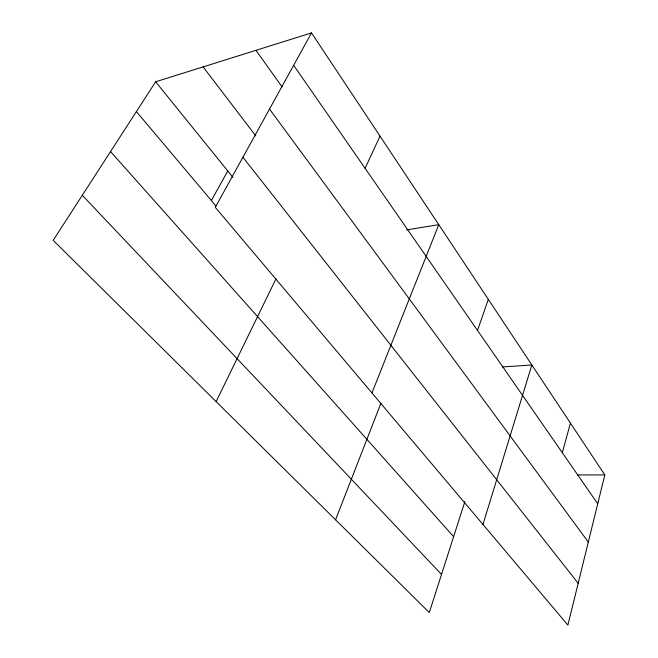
<?xml version="1.0" encoding="UTF-8"?>
<svg xmlns="http://www.w3.org/2000/svg" width="658" height="658" viewBox="0 0 658 658"><rect width="100%" height="100%" fill="white"/><g stroke="black" fill="none" stroke-linecap="round" stroke-linejoin="round"><path stroke-width="0.99" d="M604.817 474.928L567.895 625.1L215.289 207.328L311.522 32.9L604.817 474.928L577.387 474.92M562.319 452.729L570.428 423.094M482.964 524.467L531.861 364.976L502.309 366.958M464.91 501.486L429.296 612.557L53.183 240.343L155.642 81.781L311.522 32.9M477.527 330.448L488.318 299.349M335.564 519.804L380.941 403.214M371.959 392.949L438.763 224.666L406.603 229.905M365.1 168.308L380.011 136.124M216.128 401.602L276.023 278.753M211.341 200.517L227.775 171.006M82.291 195.294L441.526 574.409M110.536 151.587L453.625 536.673M136.395 111.564L215.947 205.987M155.642 81.781L232.907 177.356M242.917 157.254L578.176 583.284M203.125 66.894L255.822 135.951M269.5 109.063L588.31 542.077M255.962 50.321L282.093 86.93M293.657 65.282L597.727 503.781"/></g></svg>
